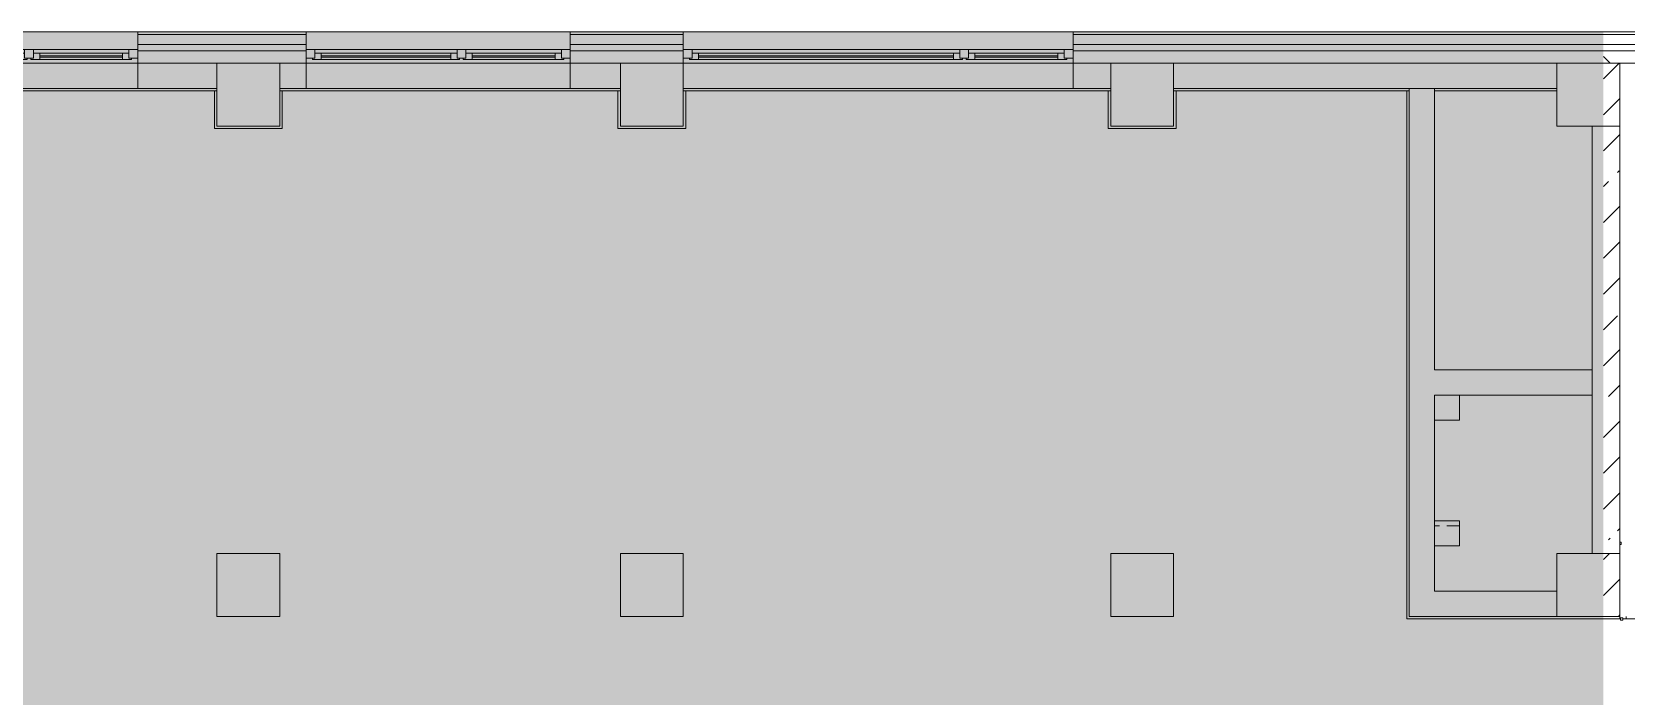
# Model space of a CAD drawing. Header units: millimetres. Extents: x 957 to 228198, y -8553 to 29000.
# Drawn here: x 173256 to 185938, y 22065 to 27350 of the extents above; entities that cross this region are included whole.
import ezdxf

# ---------------------------------------------------------------- set-up
doc = ezdxf.new("R2010")
doc.units = ezdxf.units.MM
doc.linetypes.add('200_ШТРИХ__ш1_п0_6_', pattern=[160, 100, -60])
doc.layers.add('A-DETL-GENF-3', color=7, linetype='Continuous', lineweight=9, true_color=0xc0c0c0, transparency=0.4)
for name, color, linetype, lineweight in [('A-DETL-MBND-1', 7, '200_ШТРИХ__ш1_п0_6_', 9), ('A-WALL', 7, 'Continuous', 9), ('A-WALL-2', 7, 'Continuous', 5), ('I-WALL-3', 7, 'Continuous', 5), ('S-COLS-1', 7, 'Continuous', 5)]:
    doc.layers.add(name, color=color, linetype=linetype, lineweight=lineweight)
for name, color, linetype, lineweight, true_color in [('A-FLOR-1', 7, 'Continuous', 5, 0xb7b7b7), ('A-FLOR-2', 7, 'Continuous', 5, 0xaaaaaa), ('A-GLAZ-3', 7, 'Continuous', 5, 0x737373), ('A-WALL-3', 7, 'Continuous', 5, 0x737373), ('A-WALL-4', 7, 'Continuous', 9, 0x737373), ('I-WALL-2', 7, 'Continuous', 5, 0x737373), ('S-COLS-2', 7, 'Continuous', 5, 0x737373)]:
    doc.layers.add(name, color=color, linetype=linetype, lineweight=lineweight, true_color=true_color)
pattern_1 = [(45, (101188.1, 0), (-285.1231, 285.1231), []), (45, (101473.2, 0), (-285.1231, 285.1231), [504.031, -100.806, 16.764, -84.042])]
pattern_2 = [(45, (101188.1, 0), (-353.5534, 353.5534), []), (135, (101188.1, 0), (-353.5534, -353.5534), [])]

# ---------------------------------------------------------------- blocks, each defined once
blk = doc.blocks.new('BSC_Колонна _Прямоугольная - 500х500-23287078-3_2_2_птичка')
at = {"layer": 'S-COLS-1'}
h = blk.add_hatch(dxfattribs=at)
h.set_pattern_fill('FP_82', color=256, style=0, pattern_type=2)
h.set_pattern_definition([(45, (-84450, -22950), (-285.1231, 285.1231), []), (45, (-84164.88, -22950), (-285.1231, 285.1231), [504.031, -100.806, 16.764, -84.042])])
h.paths.add_polyline_path([(165, -250), (250, -250), (250, 250), (120, 250), (120, -250), (136, -250)])
for p, q in [((250, 250), (120, 250)), ((250, -250), (250, 250)), ((120, -250), (250, -250))]:
    blk.add_line(p, q, dxfattribs=at)
at = {"layer": 'S-COLS-2'}
for p, q in [((120, 250), (-250, 250)), ((-250, 250), (-250, -250)), ((-250, -250), (120, -250))]:
    blk.add_line(p, q, dxfattribs=at)
blk = doc.blocks.new('BSC_Колонна _Прямоугольная - 500х500-V278-3_2_2_птичка')
at = {"layer": 'S-COLS-2'}
for p, q in [((250, 250), (-250, 250)), ((-250, 250), (-250, -250)), ((250, -250), (250, 250)), ((-250, -250), (250, -250))]:
    blk.add_line(p, q, dxfattribs=at)
blk = doc.blocks.new('120_Окно_СКБ_2Ст - 120_Окно_СКБ_2Ст 3100х2500 _мал_створка слева_ 2-19089248-3_2_2_птичка')
at = {"layer": 'A-GLAZ-3'}
for p, q in [((-1550, -75), (-1550, -5)), ((-1550, -5), (-1480, -5)), ((1550, -5), (-1550, -5)), ((-1480, -75), (-1550, -75)), ((-1550, -75), (-1500, -75)), ((-1480, -75), (-1500, -75)), ((-1500, -75), (-1500, -85)), ((-1500, -85), (670, -85)), ((670, -85), (-1500, -85)), ((-1480, -5), (-1480, -75)), ((650, -35), (-1480, -35)), ((-1480, -35), (-1480, -75)), ((-1430, -85), (-1430, -35)), ((-1430, -55), (600, -55)), ((600, -65), (-1430, -65)), ((600, -85), (600, -35)), ((650, -75), (650, -5)), ((650, -5), (720, -5)), ((650, -75), (650, -35)), ((720, -75), (650, -75)), ((670, -75), (650, -75)), ((670, -75), (700, -75)), ((670, -85), (670, -75)), ((720, -75), (700, -75)), ((700, -75), (700, -85)), ((700, -85), (1500, -85)), ((1500, -85), (700, -85)), ((720, -5), (720, -75)), ((1480, -35), (720, -35)), ((720, -35), (720, -75)), ((770, -85), (770, -35)), ((770, -55), (1430, -55)), ((1430, -65), (770, -65)), ((1430, -85), (1430, -35)), ((1480, -75), (1480, -5)), ((1480, -5), (1550, -5)), ((1480, -75), (1480, -35)), ((1550, -75), (1480, -75)), ((1500, -75), (1480, -75)), ((1500, -75), (1550, -75)), ((1500, -85), (1500, -75)), ((1550, -5), (1550, -75))]:
    blk.add_line(p, q, dxfattribs=at)
blk = doc.blocks.new('120_Окно_СКБ_2Ст - 120_Окно_СКБ_2Ст 2100х2400 _мал створка справа_-19092174-3_2_2_птичка')
at = {"layer": 'A-GLAZ-3'}
for p, q in [((-1050, -75), (-1050, -5)), ((-1050, -5), (-980, -5)), ((1050, -5), (-1050, -5)), ((-980, -75), (-1050, -75)), ((-1050, -75), (-1000, -75)), ((-980, -75), (-1000, -75)), ((-1000, -75), (-1000, -85)), ((-1000, -85), (170, -85)), ((170, -85), (-1000, -85)), ((-980, -5), (-980, -75)), ((150, -35), (-980, -35)), ((-980, -35), (-980, -75)), ((-930, -85), (-930, -35)), ((-930, -55), (100, -55)), ((100, -65), (-930, -65)), ((100, -85), (100, -35)), ((150, -75), (150, -5)), ((150, -5), (220, -5)), ((150, -75), (150, -35)), ((220, -75), (150, -75)), ((170, -75), (150, -75)), ((170, -75), (200, -75)), ((170, -85), (170, -75)), ((220, -75), (200, -75)), ((200, -75), (200, -85)), ((200, -85), (1000, -85)), ((1000, -85), (200, -85)), ((220, -5), (220, -75)), ((980, -35), (220, -35)), ((220, -35), (220, -75)), ((270, -85), (270, -35)), ((270, -55), (930, -55)), ((930, -65), (270, -65)), ((930, -85), (930, -35)), ((980, -75), (980, -5)), ((980, -5), (1050, -5)), ((980, -75), (980, -35)), ((1050, -75), (980, -75)), ((1000, -75), (980, -75)), ((1000, -75), (1050, -75)), ((1000, -85), (1000, -75)), ((1050, -5), (1050, -75))]:
    blk.add_line(p, q, dxfattribs=at)

msp = doc.modelspace()

# ---------------------------------------------------------------- hatches: boundary and pattern name
at = {"layer": 'A-DETL-GENF-3'}
h = msp.add_hatch(color=256, dxfattribs=at)
h.paths.add_polyline_path([(167348.1, -251.7), (177038.1, -250), (177041.1, 3288.3), (185758.1, 3288.3), (185758.1, 27348.3), (143098.1, 27348.3), (143098.1, 23888.3), (139948.1, 23887.4), (139948.1, 15358), (139498.2, 15353), (139498.2, -251.7), (167098.1, -251.7)])
h.paths.add_polyline_path([(168253.1, 151), (168237.1, 151), (168237.1, 551), (168253.1, 551)])
h.paths.add_polyline_path([(171639.1, 151), (171623.1, 151), (171623.1, 551), (171639.1, 551), (171639.1, 172.5)])
h.paths.add_polyline_path([(168237.1, 1051), (168237.6, 1545.2), (168253.1, 1545.2), (168253.1, 1258), (169542.1, 1258), (169542.1, 1242), (168253.1, 1242), (168253.1, 1051), (168237.6, 1051)])
h.paths.add_polyline_path([(171623.1, 1051), (171623.1, 1530.1), (171639.1, 1530.1), (171639.1, 1051)])
h.paths.add_polyline_path([(170407.7, 1232), (170364.1, 1232), (170364.1, 1248), (171622.8, 1248), (171622.8, 1232), (170409.2, 1232)])
h.paths.add_polyline_path([(171638.9, 2030.1), (171623.1, 2030.1), (171623.1, 2332), (170364.1, 2332), (170364.1, 2348), (171639.1, 2347.5), (171639.1, 2030.1)])
h.paths.add_polyline_path([(168253.1, 2045.2), (168237.1, 2045.2), (168237.1, 2789), (168253.1, 2789), (168253.1, 2350.4)])
h.paths.add_polyline_path([(169243.4, 2342), (168253.4, 2342), (168253.4, 2358), (169543.5, 2358), (169543.5, 2342), (169470, 2342)])
h.paths.add_polyline_path([(168253.1, 3289), (168237.1, 3289), (168237.1, 3729), (168253.1, 3729)])
h.paths.add_polyline_path([(173543.1, 6780), (173543.1, 7680), (173593.1, 7680), (173593.1, 6780)])
h.paths.add_polyline_path([(174843.1, 7680), (174843.1, 7730), (174833.1, 7730), (174836.7, 7760), (174878.1, 7760), (174878.1, 7908), (174948.1, 7908), (174948.1, 7900), (174893.1, 7900), (174893.1, 7680), (174948.1, 7680), (174948.1, 7672), (174878.1, 7672), (174878.1, 7680), (174859.1, 7680)])
h.paths.add_polyline_path([(174836.7, 7280), (174793.1, 7280), (174793.1, 7680), (174843.1, 7680), (174843.1, 7280)])
h.paths.add_polyline_path([(173485.1, 7672), (173438.1, 7672), (173438.1, 7680), (173493.1, 7680), (173493.1, 7900), (173438.1, 7900), (173440.3, 7908), (173508.1, 7908), (173508.1, 7760), (173553.1, 7760), (173553.1, 7730), (173543.1, 7730), (173543.1, 7680), (173508.1, 7680), (173508.1, 7672), (173493.1, 7672)])
h.paths.add_polyline_path([(168078.1, 7672), (168008.1, 7672), (168008.1, 7820), (167988.1, 7820), (167988.1, 7860), (167998.1, 7860), (167998.1, 7900), (168008.1, 7900), (168008.1, 7908), (168078.1, 7908), (168078.1, 7900), (168023.1, 7895.1), (168023.1, 7680), (168078.1, 7680)])
h.paths.add_polyline_path([(172840.8, 7672), (172808.1, 7672), (172808.1, 7820), (172788.1, 7820), (172788.1, 7860), (172798.1, 7860), (172798.1, 7900), (172808.1, 7900), (172808.1, 7908), (172878.1, 7908), (172878.1, 7900), (172823.1, 7895.1), (172823.1, 7680), (172878.1, 7680), (172878.1, 7672), (172848.1, 7672)])
h.paths.add_polyline_path([(170545.1, 7672), (170508.1, 7672), (170508.1, 7820), (170488.1, 7820), (170488.1, 7860), (170498.1, 7860), (170498.1, 7900), (170508.1, 7900), (170508.1, 7908), (170578.1, 7908), (170578.1, 7900), (170523.1, 7895.1), (170523.1, 7680), (170578.1, 7680), (170578.1, 7672), (170548.1, 7672)])
h.paths.add_polyline_path([(167138.1, 7672), (167068.1, 7672), (167068.1, 7680), (167123.1, 7680), (167118.1, 7900), (167068.1, 7900), (167068.1, 7908), (167138.1, 7908), (167138.1, 7900), (167148.1, 7895.1), (167148.1, 7860), (167158.1, 7860), (167158.1, 7820), (167138.1, 7820), (167138.1, 7680)])
h.paths.add_polyline_path([(169418.1, 7672), (169418.1, 7680), (169473.1, 7680), (169473.1, 7900), (169418.1, 7900), (169418.1, 7908), (169488.1, 7908), (169488.1, 7900), (169498.1, 7900), (169498.1, 7860), (169508.1, 7858.7), (169508.1, 7820), (169488.1, 7820), (169488.1, 7672), (169448.1, 7672)])
h.paths.add_polyline_path([(171938.1, 7672), (171868.1, 7672), (171868.1, 7680), (171923.1, 7680), (171923.1, 7900), (171868.1, 7900), (171868.1, 7908), (171938.1, 7908), (171938.1, 7900), (171948.1, 7895.1), (171948.1, 7860), (171958.1, 7860), (171958.1, 7820), (171938.1, 7820), (171938.1, 7680)])
h.paths.add_polyline_path([(170498.1, 7900), (170458.1, 7900), (170458.1, 8900), (170498.1, 8900), (170498.1, 7916.7)])
h.paths.add_polyline_path([(167958.1, 7900), (167958.1, 8750), (167998.1, 8750), (167998.1, 7900)])
h.paths.add_polyline_path([(172758.1, 7900), (172758.1, 8750), (172798.1, 8750), (172798.1, 7900)])
h.paths.add_polyline_path([(159665.9, 10300), (159625.9, 10300), (159625.9, 10900), (159665.9, 10900), (159665.9, 10501.7)])
h.paths.add_polyline_path([(157905.9, 10300), (157865.9, 10300), (157865.9, 10900), (157905.9, 10900), (157905.9, 10385.9)])
h.paths.add_polyline_path([(158745.9, 10300), (158745.9, 10900), (158785.9, 10900), (158785.9, 10300)])
h.paths.add_polyline_path([(156985.9, 10300), (156985.9, 10900), (157025.9, 10900), (157025.9, 10300)])
h.paths.add_polyline_path([(157865.9, 10900), (157840.9, 10900), (157840.9, 10980), (157875.9, 10980), (157875.9, 10940), (157865.9, 10940)])
h.paths.add_polyline_path([(158735.9, 10900), (158720.9, 10900), (158720.9, 10980), (158755.9, 10980), (158755.9, 10940), (158745.9, 10940), (158745.9, 10900)])
h.paths.add_polyline_path([(158465.9, 10900), (158465.9, 10940), (158455.9, 10940), (158455.9, 10980), (158490.9, 10980), (158490.9, 10900), (158475.9, 10900)])
h.paths.add_polyline_path([(159355.9, 10900), (159345.9, 10900), (159345.9, 10940), (159335.9, 10940), (159335.9, 10980), (159370.9, 10980), (159370.9, 10900)])
h.paths.add_polyline_path([(157585.9, 10900), (157585.9, 10940), (157575.9, 10940), (157575.9, 10980), (157610.9, 10980), (157610.9, 10900), (157590.9, 10900)])
h.paths.add_polyline_path([(159625.9, 10900), (159600.9, 10900), (159600.9, 10980), (159635.9, 10980), (159635.9, 10940), (159625.9, 10940)])
h.paths.add_polyline_path([(160235.9, 10900), (160225.9, 10900), (160225.9, 10940), (160215.9, 10940), (160215.9, 10980), (160250.9, 10980), (160250.9, 10900)])
h.paths.add_polyline_path([(156985.9, 10900), (156960.9, 10900), (156960.9, 10980), (156995.9, 10980), (156995.9, 10940), (156985.9, 10940), (156985.9, 10925.7)])
h.paths.add_polyline_path([(139948.1, 12070), (139948.1, 12125), (139728.1, 12125), (139728.1, 12070), (139720.1, 12070), (139720.1, 12140), (139868.1, 12140), (139868.1, 12185), (139898.1, 12185), (139898.1, 12175), (139948.1, 12175), (139949.5, 12140), (139956.1, 12140), (139956.1, 12070)])
h.paths.add_polyline_path([(139948.1, 12175), (139949.5, 12225), (140348.1, 12225), (140343.1, 12175), (139949.5, 12175)])
h.paths.add_polyline_path([(140345.1, 13425), (139948.1, 13425), (139949.5, 13475), (140848.1, 13475), (140848.1, 13425), (140620.6, 13425)])
h.paths.add_polyline_path([(139868.1, 13465), (139868.1, 13510), (139720.1, 13514), (139720.1, 13580), (139728.1, 13580), (139728.1, 13525), (139948.1, 13525), (139948.1, 13580), (139956.1, 13580), (139956.1, 13510), (139948.1, 13510), (139948.1, 13475), (139898.1, 13475), (139898.1, 13465), (139888.1, 13465)])
h.paths.add_polyline_path([(178708.1, 15650), (178638.1, 15650), (178638.1, 15658), (178708.1, 15658)])
h.paths.add_polyline_path([(178272.9, 15650), (178272.9, 15658), (178342.9, 15658), (178342.9, 15650)])
h.paths.add_polyline_path([(179678.1, 15650), (179678.1, 16650), (179718.1, 16650), (179718.1, 15650)])
h.paths.add_polyline_path([(178262.9, 15650), (178222.9, 15650), (178222.9, 16650), (178262.9, 16650), (178262.9, 15848.6)])
h.paths.add_polyline_path([(179798.1, 15650), (179728.1, 15650), (179728.1, 15658), (179798.1, 15658)])
h.paths.add_polyline_path([(177182.9, 15650), (177182.9, 15658), (177252.9, 15658), (177252.9, 15650)])
h.paths.add_polyline_path([(183728.1, 15650), (183728.1, 15658), (183798.1, 15658), (183798.1, 15650)])
h.paths.add_polyline_path([(182638.1, 15650), (182638.1, 15658), (182708.1, 15658), (182708.1, 15650)])
h.paths.add_polyline_path([(183718.1, 15650), (183678.1, 15650), (183678.1, 16650), (183718.1, 16650), (183718.1, 15848.6)])
h.paths.add_polyline_path([(185660.1, 17240), (185660.1, 17310), (185668.1, 17310), (185668.1, 17240)])
h.paths.add_polyline_path([(181278.1, 17600), (181278.1, 18590), (181318.1, 18590), (181318.1, 17600)])
h.paths.add_polyline_path([(178438.1, 17600), (178438.1, 18590), (178478.1, 18590), (178478.1, 17600)])
h.paths.add_polyline_path([(185620.3, 18280), (184668.1, 18280), (184668.1, 18320), (185668.1, 18320), (185668.1, 18280)])
h.paths.add_polyline_path([(185660.1, 18330), (185660.1, 18400), (185668.1, 18400), (185668.1, 18330)])
h.paths.add_polyline_path([(180268.1, 18592), (180238.1, 18592), (180238.1, 18600), (180268.1, 18600)])
h.paths.add_polyline_path([(166848.1, 24100), (166848.1, 24150), (167348.1, 24150), (167348.1, 24100)])
h.paths.add_polyline_path([(167284.6, 25850), (166848.1, 25850), (166848.1, 25900), (167348.1, 25900), (167348.1, 25850), (167328.1, 25850)])
at = {"layer": 'A-WALL-2'}
h = msp.add_hatch(dxfattribs=at)
h.set_pattern_fill('FP_85', color=256, style=0, pattern_type=2)
h.set_pattern_definition(pattern_2)
h.paths.add_polyline_path([(194398.1, 27200), (194398.1, 27250), (185758.1, 27250), (185758.1, 27200), (194348.1, 27200)])
h = msp.add_hatch(dxfattribs=at)
h.set_pattern_fill('FP_85', color=256, style=0, pattern_type=2)
h.set_pattern_definition(pattern_2)
h.paths.add_polyline_path([(194348.1, 27100), (194348.1, 27200), (185758.1, 27200), (185758.1, 27100), (194248.1, 27100)])
at = {"layer": 'I-WALL-3'}
h = msp.add_hatch(dxfattribs=at)
h.set_pattern_fill('FP_81', color=256, style=0, pattern_type=2)
h.set_pattern_definition(pattern_1)
h.paths.add_polyline_path([(185888.1, 23200), (185888.1, 26600), (185758.1, 26600), (185758.1, 23200), (185813.2, 23200)])
at = {"layer": 'S-COLS-1'}
h = msp.add_hatch(dxfattribs=at)
h.set_pattern_fill('FP_81', color=256, style=0, pattern_type=2)
h.set_pattern_definition(pattern_1)
h.paths.add_polyline_path([(185888.1, 26600), (185888.1, 27100), (185758.1, 27100), (185758.1, 26600), (185878.5, 26600)])

# ---------------------------------------------------------------- linework, layer by layer
at = {"layer": 'A-DETL-MBND-1'}
for p, q in [((184613.2, 23420), (184413.2, 23420)), ((185898.1, 23290.5), (185888.1, 23290.5)), ((185888.1, 23270.5), (185898.1, 23270.5)), ((185898.1, 23270.5), (185898.1, 23290.5))]:
    msp.add_line(p, q, dxfattribs=at)
at = {"layer": 'A-FLOR-1'}
for p, q in [((174708.1, 26580), (174708.1, 26880)), ((175248.1, 26880), (175248.1, 26580)), ((177918.1, 26580), (177918.1, 26880)), ((178458.1, 26880), (178458.1, 26580)), ((181818.1, 26580), (181818.1, 26880)), ((182358.2, 26880), (182358.2, 26580)), ((184193.2, 22680), (184193.2, 26880)), ((175248.1, 26580), (174708.1, 26580)), ((178458.1, 26580), (177918.1, 26580)), ((182358.2, 26580), (181818.1, 26580)), ((184413.2, 24459.9), (184613.2, 24459.9)), ((184613.2, 24459.9), (184613.2, 24259.9)), ((184613.2, 24259.9), (184413.2, 24259.9)), ((184413.2, 23459.9), (184613.2, 23459.9)), ((184613.2, 23459.9), (184613.2, 23259.9)), ((184613.2, 23259.9), (184413.2, 23259.9)), ((185892.7, 22680), (184193.2, 22680))]:
    msp.add_line(p, q, dxfattribs=at)
at = {"layer": 'A-FLOR-2'}
for p, q in [((185888.1, 22680), (185888.1, 22700)), ((186178.1, 22680), (185912.7, 22680)), ((185938.1, 22700), (185938.1, 22680))]:
    msp.add_line(p, q, dxfattribs=at)
at = {"layer": 'A-WALL'}
for p, q in [((194478.1, 27330), (181538.1, 27330)), ((194398.1, 27250), (181538.1, 27250)), ((194348.1, 27200), (181538.1, 27200))]:
    msp.add_line(p, q, dxfattribs=at)
at = {"layer": 'A-WALL-2'}
for p, q in [((194498.1, 27350), (170798.1, 27350)), ((181838.1, 27100), (193998.1, 27100)), ((185912.7, 22689), (185892.7, 22689)), ((185892.7, 22689), (185892.7, 22669)), ((185892.7, 22669), (185912.7, 22669)), ((185912.7, 22669), (185912.7, 22689))]:
    msp.add_line(p, q, dxfattribs=at)
at = {"layer": 'A-WALL-3'}
for p, q in [((174098.1, 27348.3), (174098.1, 26900)), ((175438.1, 26900), (175438.1, 27348.3)), ((177538.1, 27348.3), (177538.1, 26900)), ((178438.1, 27100), (178438.1, 27348.3)), ((181538.1, 27348.3), (181538.1, 26900)), ((181838.1, 27100), (154448.1, 27100)), ((174728.1, 26900), (174728.1, 27100)), ((175228.1, 27100), (175228.1, 26900)), ((177938.1, 26900), (177938.1, 27100)), ((181838.1, 26900), (181838.1, 27100)), ((182338.1, 27100), (182338.1, 26900)), ((185388.1, 26900), (185388.1, 27100)), ((174098.1, 26900), (174728.1, 26900)), ((175228.1, 26900), (175438.1, 26900)), ((177538.1, 26900), (177938.1, 26900)), ((181538.1, 26900), (181838.1, 26900)), ((182338.1, 26900), (184213.2, 26900)), ((184413.2, 26900), (185388.1, 26900))]:
    msp.add_line(p, q, dxfattribs=at)
at = {"layer": 'A-WALL-4'}
for p, q in [((175438.1, 27330), (174098.1, 27330)), ((178438.1, 27330), (177538.1, 27330)), ((175438.1, 27250), (174098.1, 27250)), ((175438.1, 27200), (174098.1, 27200)), ((178438.1, 27250), (177538.1, 27250)), ((178438.1, 27200), (177538.1, 27200)), ((184413.2, 26900), (184213.2, 26900))]:
    msp.add_line(p, q, dxfattribs=at)
at = {"layer": 'I-WALL-2'}
for p, q in [((171998.1, 27100), (174098.1, 27100)), ((175438.1, 27100), (177538.1, 27100)), ((178438.1, 27100), (181538.1, 27100)), ((174098.1, 26900), (171998.1, 26900)), ((177538.1, 26900), (175438.1, 26900)), ((181538.1, 26900), (178438.1, 26900)), ((184213.2, 26900), (184213.2, 22700)), ((184413.2, 24660), (184413.2, 26900)), ((174728.1, 26880), (171998.1, 26880)), ((177938.1, 26880), (175228.1, 26880)), ((181838.1, 26880), (178438.1, 26880)), ((184213.2, 26880), (182338.1, 26880)), ((185388.1, 26880), (184413.2, 26880)), ((185668.1, 26600), (185668.1, 23200)), ((185668.1, 24660), (184413.2, 24660)), ((184413.2, 24460), (185668.1, 24460)), ((184413.2, 22900), (184413.2, 24460)), ((185388.1, 22900), (184413.2, 22900)), ((184213.2, 22700), (185388.1, 22700))]:
    msp.add_line(p, q, dxfattribs=at)
at = {"layer": 'I-WALL-3'}
for p, q in [((185888.1, 26600), (185668.1, 26600)), ((185888.1, 23200), (185888.1, 26600))]:
    msp.add_line(p, q, dxfattribs=at)
at = {"layer": 'S-COLS-1'}
for p, q in [((185888.1, 27100), (185758.1, 27100)), ((185888.1, 26600), (185888.1, 27100)), ((185758.1, 26600), (185888.1, 26600))]:
    msp.add_line(p, q, dxfattribs=at)
at = {"layer": 'S-COLS-2'}
for p, q in [((175228.1, 27100), (174728.1, 27100)), ((174728.1, 27100), (174728.1, 26900)), ((175228.1, 26900), (175228.1, 27100)), ((178438.1, 27100), (177938.1, 27100)), ((177938.1, 27100), (177938.1, 26900)), ((178438.1, 26600), (178438.1, 27100)), ((182338.1, 27100), (181838.1, 27100)), ((181838.1, 27100), (181838.1, 26900)), ((182338.1, 26900), (182338.1, 27100)), ((185758.1, 27100), (185388.1, 27100)), ((185388.1, 27100), (185388.1, 26900)), ((174728.1, 26900), (174728.1, 26600)), ((175228.1, 26600), (175228.1, 26900)), ((177938.1, 26900), (177938.1, 26600)), ((181838.1, 26900), (181838.1, 26600)), ((182338.1, 26600), (182338.1, 26900)), ((185388.1, 26900), (185388.1, 26600)), ((174728.1, 26600), (175228.1, 26600)), ((177938.1, 26600), (178438.1, 26600)), ((181838.1, 26600), (182338.1, 26600)), ((185388.1, 26600), (185758.1, 26600))]:
    msp.add_line(p, q, dxfattribs=at)

# ---------------------------------------------------------------- block references
at = {"layer": 'A-GLAZ-3'}
for name, p in [('120_Окно_СКБ_2Ст - 120_Окно_СКБ_2Ст 2100х2400 _мал створка справа_-19092174-3_2_2_птичка', (173048.1, 27215)), ('120_Окно_СКБ_2Ст - 120_Окно_СКБ_2Ст 2100х2400 _мал створка справа_-19092174-3_2_2_птичка', (176488.1, 27215)), ('120_Окно_СКБ_2Ст - 120_Окно_СКБ_2Ст 3100х2500 _мал_створка слева_ 2-19089248-3_2_2_птичка', (179988.1, 27215))]:
    msp.add_blockref(name, p, dxfattribs=at)
at = {"layer": 'S-COLS-1'}
msp.add_blockref('BSC_Колонна _Прямоугольная - 500х500-23287078-3_2_2_птичка', (185638.1, 22950), dxfattribs=at)
at = {"layer": 'S-COLS-2'}
for p in [(174978.1, 22950), (178188.1, 22950), (182088.1, 22950)]:
    msp.add_blockref('BSC_Колонна _Прямоугольная - 500х500-V278-3_2_2_птичка', p, dxfattribs=at)

doc.saveas('drawing.dxf')
